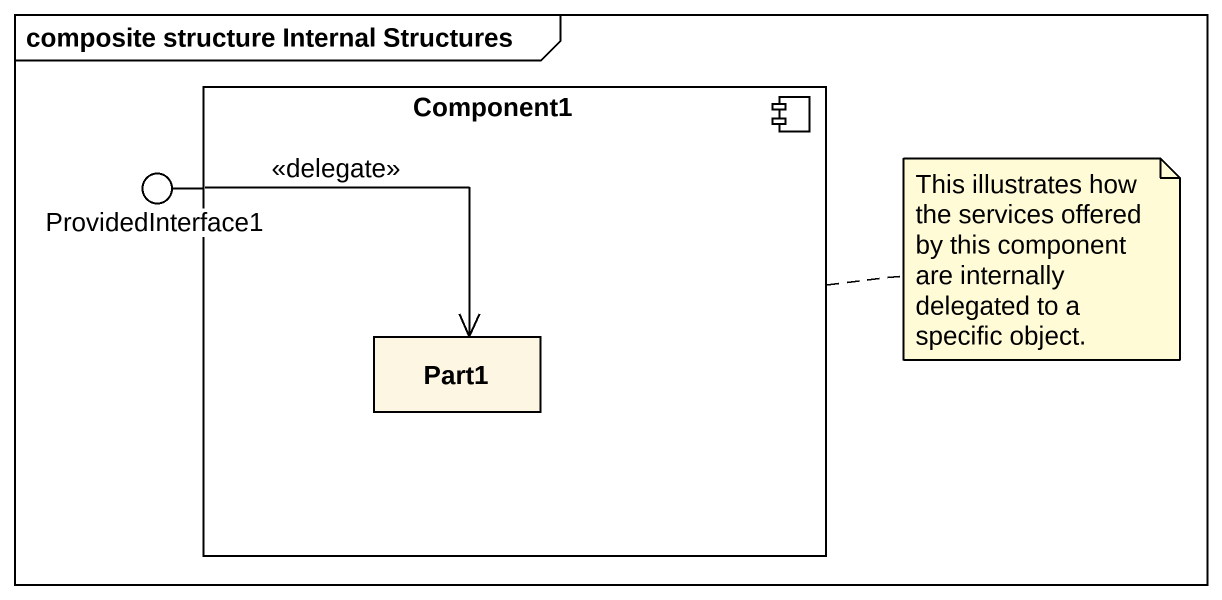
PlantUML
@startuml
mainframe composite structure Internal Structures
component Component1 {
  rectangle Part1
}
() ProvidedInterface1
Component1 -left- ProvidedInterface1
ProvidedInterface1 --> Part1 : <<delegate>>
note right of Component1 : This illustrates how the services offered by this component are internally delegated to a specific object.
@enduml
